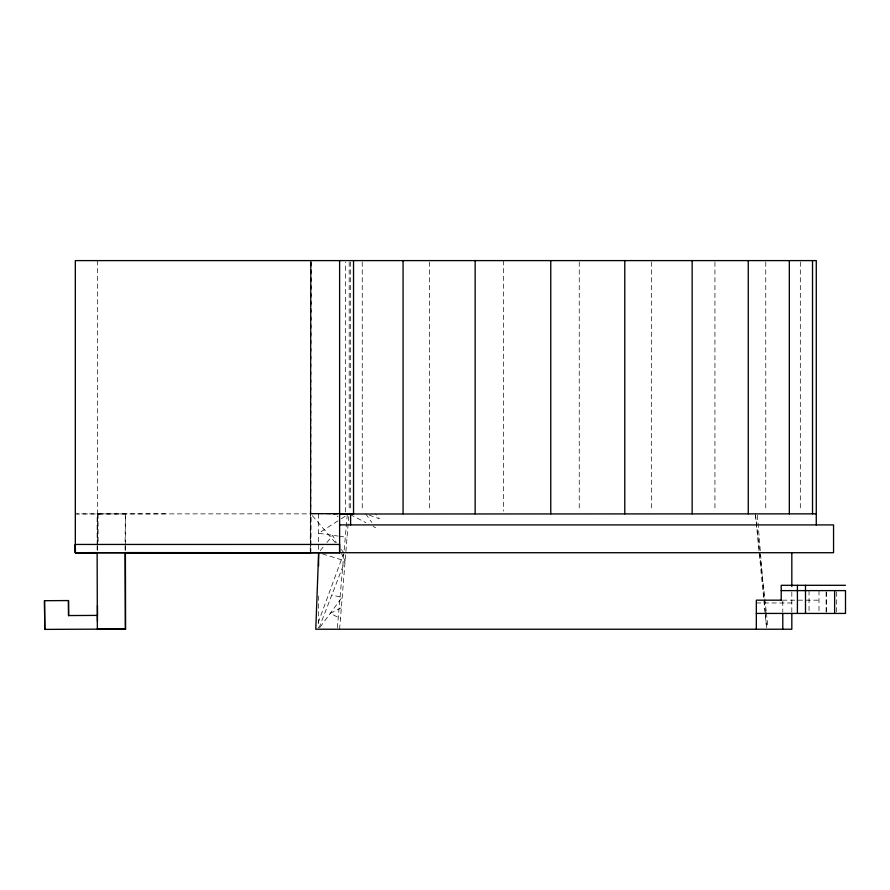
<?xml version="1.0" encoding="UTF-8"?>
<svg xmlns="http://www.w3.org/2000/svg" width="890" height="890" viewBox="0 0 890 890"><rect width="100%" height="100%" fill="white"/><g stroke="black" fill="none" stroke-linecap="round" stroke-linejoin="round"><path stroke-width="0.67" stroke-dasharray="4.45 3.34" d="M310.777 552.712L310.899 261.983M345.609 511.961L345.609 261.983M310.243 551.199L310.254 545.692M339.613 629.23L348.713 516.623M337.366 627.862L343.818 554.081M344.174 550.031L347.345 513.853M318.175 622.744L343.462 554.014M319.054 627.962L345.042 560.867L341.538 553.569M320.133 627.105L342.016 597.368L331.803 595.043M320.233 550.665L323.582 546.571M326.919 542.488L332.782 535.324L336.286 542.622M337.933 520.895L318.564 533.288L337.944 536.058M341.348 518.714L345.142 516.289M341.148 607.87L330.29 613.299L340.38 618.55M338.256 513.619L310.944 513.352L310.732 551.322L310.91 260.603L310.254 542.922M97.388 542.989L97.377 513.886L338.289 513.853M97.377 513.886L99.524 513.875L76.64 513.853M75.327 513.997L168.499 513.864M339.613 513.864L310.766 513.853L335.875 543.267M782.544 600.172L819 600.172M756.333 602.975L791.822 602.975M125.379 544.413L125.368 513.919L97.132 513.875L97.132 544.335M338.267 513.986L310.944 513.352L310.944 260.603L310.276 513.853L333.338 513.864L337.911 516.634M316.551 513.608L338.256 513.841M339.235 536.247L346.989 537.36M322.536 553.936L345.042 560.867M369.139 515.087L379.396 518.77L375.569 513.853M350.148 514.487L365.89 522.664M373.144 526.435L375.569 527.692M125.368 513.919L125.101 542.889M341.248 549.564L343.941 552.712M365.723 513.853L371.786 522.374M755.376 513.853L766.223 611.374M766.379 612.743L768.059 627.851M755.51 515.232L765.211 614.122M765.344 615.491L766.691 629.23M757.368 515.232L765.233 611.374M765.344 612.743L766.579 627.851M97.644 545.703L97.689 552.601M125.379 545.781L125.401 551.233M125.101 545.637L125.123 551.088M98.089 513.875L98.111 542.989M836.667 591.961L836.667 612.098M826.41 591.961L826.41 612.098M826.109 591.961L826.109 612.098M819 590.615L819 612.109M809.043 590.615L809.043 612.109M800.321 261.983L800.321 511.094M791.822 592.028L791.822 612.131M782.788 601.106L782.788 612.131M765.767 261.983L765.767 511.094M714.937 261.983L714.937 511.094M651.324 261.983L651.324 511.094M579.245 261.983L579.245 511.094M503.629 260.603L503.629 511.094M429.614 261.983L429.614 511.094M362.252 261.983L362.252 511.094M350.604 261.983L350.604 511.094M349.192 261.983L349.192 511.094M318.564 513.853L318.564 551.322M318.564 595.977L318.564 627.839M97.633 260.603L97.644 544.335M97.132 545.703L97.132 551.221"/><path stroke-width="1.33" d="M310.732 552.712L125.401 552.59L125.601 629.03L97.355 629.052L97.132 552.601M339.613 260.603L339.613 552.712L339.613 544.446L75.327 544.446L75.372 552.712L833.552 552.712L833.552 524.911L339.613 524.911M353.541 260.603L353.541 513.897L339.613 513.997L816.275 513.853M44.5 600.706L44.789 629.397L44.5 600.706L68.486 600.561L68.575 615.569L68.486 600.561M68.463 615.569L97.533 615.39L97.466 605.678M44.7 629.397L125.601 629.03L97.867 629.074M339.591 552.712L75.327 552.712L75.327 260.603L816.275 260.603L816.275 524.911M97.689 552.601L75.372 552.712L75.361 544.446M845.5 585.308L781.22 585.308L781.22 600.172M781.22 590.615L845.5 590.615L845.5 613.433L756.333 613.433M781.476 600.172L756.333 600.172L756.333 629.23M97.411 615.39L97.455 621.487M125.123 552.445L125.334 629.063M834.642 590.615L834.642 613.433M812.526 260.603L812.526 513.853M805.495 585.308L805.495 613.433M797.407 585.308L797.407 613.433M791.822 552.712L791.822 586.61M791.822 613.433L791.822 629.23L315.794 629.23L318.631 552.712L318.564 566.107M789.33 260.603L789.33 513.853M782.788 613.433L782.788 629.23M748.268 260.603L748.268 513.853M692.153 260.603L692.153 513.853M624.78 260.603L624.78 513.853M550.765 260.603L550.765 513.853M475.149 260.603L475.149 513.853M403.07 260.603L403.07 513.853M350.604 513.997L350.604 524.911"/></g></svg>
